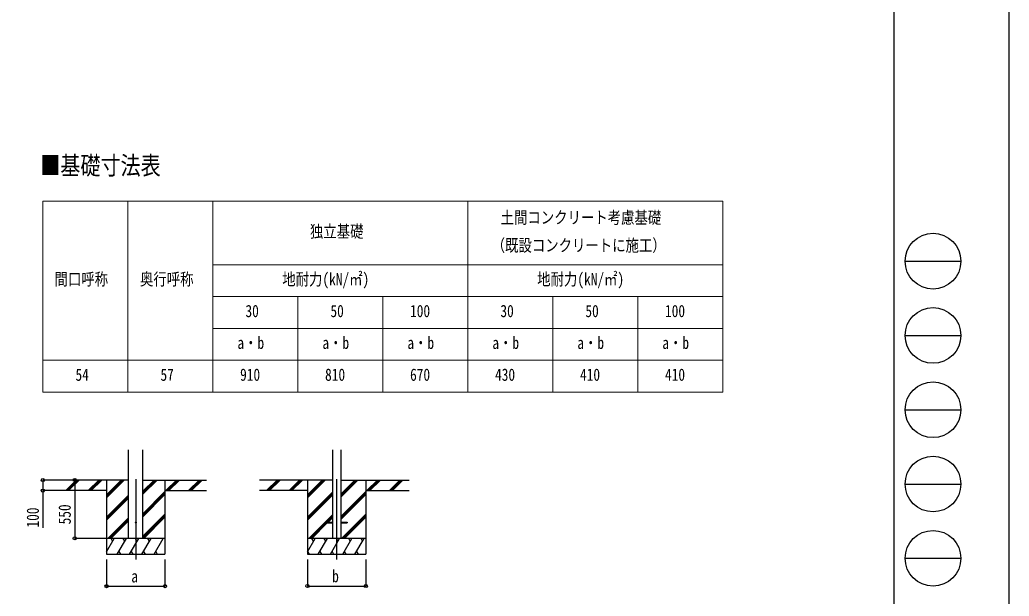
# Model space of a CAD drawing. Units: millimetres, scale not verified. Extents: x -14718 to 14718, y -10395 to 10395.
# Drawn here: x 5403 to 14718, y -5432 to 0 of the extents above; entities that cross this region are included whole.
import ezdxf
from ezdxf.enums import TextEntityAlignment as Align

# ---------------------------------------------------------------- set-up
doc = ezdxf.new("R2010")
doc.units = ezdxf.units.MM
doc.header["$LTSCALE"] = 40
doc.layers.add('0-1_TABLE1', color=7, linetype='Continuous', lineweight=18)
for name, color, linetype in [('0-2_USER1', 3, 'Continuous'), ('0-4_YKK_12', 2, 'Continuous'), ('0-5_YKK_13', 4, 'Continuous'), ('0-6_YKK_A1', 4, 'Continuous'), ('0-7_YKK_D', 6, 'Continuous'), ('0-8_YKK_ZWAK', 7, 'Continuous')]:
    doc.layers.add(name, color=color, linetype=linetype)
doc.styles.add('ＭＳ ゴシック', font='')
doc.styles.get('ＭＳ ゴシック').set_extended_font_data('MS Gothic')

msp = doc.modelspace()

# ---------------------------------------------------------------- linework, layer by layer
at = {"layer": '0-1_TABLE1'}
for p, q in [((5620.07, -1708.14), (12020.07, -1708.14)), ((5620.07, -1708.14), (5620.07, -3508.14)), ((6420.07, -1708.14), (6420.07, -3508.14)), ((7220.07, -2308.14), (12020.07, -2308.14)), ((7220.07, -2608.14), (12020.07, -2608.14)), ((8020.07, -2608.14), (8020.07, -3508.14)), ((8820.07, -2608.14), (8820.07, -3508.14)), ((10420.07, -2608.14), (10420.07, -3508.14)), ((11220.07, -2608.14), (11220.07, -3508.14)), ((7220.07, -2908.14), (12020.07, -2908.14))]:
    msp.add_line(p, q, dxfattribs=at)
for points in [[(7220.07, -1708.14), (7220.07, -2308.14), (7220.07, -3208.14), (7220.07, -3508.14)], [(9620.07, -1708.14), (9620.07, -2608.14), (9620.07, -3208.14), (9620.07, -3508.14)], [(12020.07, -1708.14), (12020.07, -2608.14), (12020.07, -2908.14), (12020.07, -3508.14)], [(5620.07, -3208.14), (6420.07, -3208.14), (12020.07, -3208.14)], [(5620.07, -3508.14), (6420.07, -3508.14), (12020.07, -3508.14)]]:
    msp.add_lwpolyline(points, dxfattribs=at)
at = {"layer": '0-4_YKK_12'}
for p, q in [((6495.07, -4328.29), (6495.07, -5087.5)), ((8386.07, -4328.29), (8386.07, -5087.5))]:
    msp.add_line(p, q, dxfattribs=at)
at = {"layer": '0-5_YKK_13'}
for p, q in [((8286.07, -4733), (8286.07, -4742)), ((8286.07, -4733), (8346.57, -4733)), ((8286.07, -4733), (8286.07, -4742)), ((8286.07, -4733), (8346.57, -4733)), ((8286.07, -4742), (8346.57, -4742)), ((8286.07, -4742), (8346.57, -4742)), ((8425.57, -4733), (8486.07, -4733)), ((8425.57, -4733), (8486.07, -4733)), ((8425.57, -4742), (8486.07, -4742)), ((8425.57, -4742), (8486.07, -4742)), ((8486.07, -4733), (8486.07, -4742)), ((8486.07, -4733), (8486.07, -4742))]:
    msp.add_line(p, q, dxfattribs=at)
msp.add_circle((6495.07, -4737.5), 5, dxfattribs=at)
msp.add_circle((6495.07, -4737.5), 5, dxfattribs=at)
at = {"layer": '0-6_YKK_A1'}
for p, q in [((6428.07, -4887.5), (6428.07, -4052.15)), ((6562.07, -4887.5), (6562.07, -4052.15)), ((8346.57, -4052.15), (8346.57, -4887.5)), ((8425.57, -4052.15), (8425.57, -4887.5)), ((6428.07, -4337.5), (5769.12, -4337.5)), ((5835.81, -4436.1), (5934.41, -4337.5)), ((5848.55, -4437.5), (5948.55, -4337.5)), ((5862.69, -4437.5), (5962.69, -4337.5)), ((6047.94, -4436.1), (6146.54, -4337.5)), ((6060.68, -4437.5), (6160.68, -4337.5)), ((6074.82, -4437.5), (6174.82, -4337.5)), ((6220.07, -4337.5), (6220.07, -5037.5)), ((6220.07, -4504.38), (6386.95, -4337.5)), ((6220.07, -4490.24), (6372.81, -4337.5)), ((6220.07, -4476.1), (6358.67, -4337.5)), ((6562.07, -4470.75), (6695.32, -4337.5)), ((6562.07, -4456.61), (6681.18, -4337.5)), ((6562.07, -4442.46), (6667.04, -4337.5)), ((6562.07, -4337.5), (7160.69, -4337.5)), ((6770.07, -4337.5), (6770.07, -5037.5)), ((6779.17, -4437.5), (6879.17, -4337.5)), ((6793.31, -4437.5), (6893.31, -4337.5)), ((6807.45, -4437.5), (6907.45, -4337.5)), ((6991.3, -4437.5), (7091.3, -4337.5)), ((7005.44, -4437.5), (7105.44, -4337.5)), ((7019.59, -4437.5), (7119.59, -4337.5)), ((8346.57, -4337.5), (7660.12, -4337.5)), ((7726.81, -4436.1), (7825.41, -4337.5)), ((7739.55, -4437.5), (7839.55, -4337.5)), ((7753.69, -4437.5), (7853.69, -4337.5)), ((7938.94, -4436.1), (8037.54, -4337.5)), ((7951.68, -4437.5), (8051.68, -4337.5)), ((7965.82, -4437.5), (8065.82, -4337.5)), ((8111.07, -4337.5), (8111.07, -5037.5)), ((8111.07, -4504.38), (8277.95, -4337.5)), ((8111.07, -4490.24), (8263.81, -4337.5)), ((8111.07, -4476.1), (8249.67, -4337.5)), ((8425.57, -4498.25), (8586.32, -4337.5)), ((8425.57, -4484.11), (8572.18, -4337.5)), ((8425.57, -4469.96), (8558.04, -4337.5)), ((8425.57, -4337.5), (9069.28, -4337.5)), ((8661.07, -4337.5), (8661.07, -5037.5)), ((8670.17, -4437.5), (8770.17, -4337.5)), ((8684.31, -4437.5), (8784.31, -4337.5)), ((8698.45, -4437.5), (8798.45, -4337.5)), ((8882.3, -4437.5), (8982.3, -4337.5)), ((8896.44, -4437.5), (8996.45, -4337.5)), ((8910.59, -4437.5), (9010.59, -4337.5)), ((6220.07, -4437.5), (5769.12, -4437.5)), ((6562.07, -4654.59), (6770.07, -4446.6)), ((6562.07, -4668.74), (6770.07, -4460.74)), ((6770.07, -4437.5), (7160.69, -4437.5)), ((8111.07, -4437.5), (7660.12, -4437.5)), ((8111.07, -4688.23), (8346.57, -4452.73)), ((8111.07, -4702.37), (8346.57, -4466.87)), ((8425.57, -4682.09), (8661.07, -4446.6)), ((8425.57, -4696.24), (8661.07, -4460.74)), ((8661.07, -4437.5), (9069.28, -4437.5)), ((6220.07, -4688.23), (6428.07, -4480.23)), ((6220.07, -4702.37), (6428.07, -4494.37)), ((6220.07, -4716.51), (6428.07, -4508.51)), ((6562.07, -4682.88), (6770.07, -4474.88)), ((8111.07, -4716.51), (8346.57, -4481.01)), ((8425.57, -4710.38), (8661.07, -4474.88)), ((6232.93, -4887.5), (6428.07, -4692.36)), ((6247.07, -4887.5), (6428.07, -4706.5)), ((6261.22, -4887.5), (6428.07, -4720.64)), ((6562.07, -4866.72), (6770.07, -4658.73)), ((6562.07, -4880.87), (6770.07, -4672.87)), ((6569.58, -4887.5), (6770.07, -4687.01)), ((8123.93, -4887.5), (8346.57, -4664.86)), ((8138.07, -4887.5), (8286.07, -4739.5)), ((8152.22, -4887.5), (8297.72, -4742)), ((8292.57, -4733), (8346.57, -4679)), ((8306.72, -4733), (8346.57, -4693.14)), ((8432.3, -4887.5), (8661.07, -4658.73)), ((8446.44, -4887.5), (8661.07, -4672.87)), ((8460.58, -4887.5), (8661.07, -4687.01)), ((6770.07, -4887.5), (6220.07, -4887.5)), ((6220.07, -5012.95), (6292.5, -4887.5)), ((6277.5, -4913.48), (6262.5, -4887.5)), ((6321.37, -5037.5), (6407.97, -4887.5)), ((6392.97, -4913.48), (6377.97, -4887.5)), ((6436.84, -5037.5), (6523.44, -4887.5)), ((6508.44, -4913.48), (6493.44, -4887.5)), ((6552.31, -5037.5), (6638.91, -4887.5)), ((6623.91, -4913.48), (6608.91, -4887.5)), ((6667.78, -5037.5), (6754.38, -4887.5)), ((6724.38, -4887.5), (6724.38, -4887.5)), ((8661.07, -4887.5), (8111.07, -4887.5)), ((8111.07, -5012.95), (8183.5, -4887.5)), ((8168.5, -4913.48), (8153.5, -4887.5)), ((8212.37, -5037.5), (8298.97, -4887.5)), ((8283.97, -4913.48), (8268.97, -4887.5)), ((8327.84, -5037.5), (8414.44, -4887.5)), ((8399.44, -4913.48), (8384.44, -4887.5)), ((8443.31, -5037.5), (8529.91, -4887.5)), ((8514.91, -4913.48), (8499.91, -4887.5)), ((8558.78, -5037.5), (8645.38, -4887.5)), ((8630.38, -4913.48), (8615.38, -4887.5)), ((6336.37, -5011.52), (6351.37, -5037.5)), ((6451.84, -5011.52), (6466.84, -5037.5)), ((6567.31, -5011.52), (6582.31, -5037.5)), ((6682.78, -5011.52), (6697.78, -5037.5)), ((8111.9, -5011.52), (8126.9, -5037.5)), ((8227.37, -5011.52), (8242.37, -5037.5)), ((8342.84, -5011.52), (8357.84, -5037.5)), ((8458.31, -5011.52), (8473.31, -5037.5)), ((8573.78, -5011.52), (8588.78, -5037.5)), ((6220.07, -5037.5), (6770.07, -5037.5)), ((8111.07, -5037.5), (8661.07, -5037.5))]:
    msp.add_line(p, q, dxfattribs=at)
at = {"layer": '0-7_YKK_D'}
for p, q in [((5834.74, -4337.5), (5619.07, -4337.5)), ((5994.01, -4337.5), (5919.07, -4337.5)), ((5920.07, -4337.5), (5920.07, -4887.5)), ((5834.74, -4437.5), (5619.07, -4437.5)), ((6219.07, -4887.5), (5919.07, -4887.5)), ((6220.07, -5087.5), (6220.07, -5338.5)), ((6770.07, -5087.5), (6770.07, -5338.5)), ((8111.07, -5087.5), (8111.07, -5337.5)), ((8661.07, -5087.5), (8661.07, -5337.5)), ((6220.07, -5337.5), (6770.07, -5337.5)), ((8111.07, -5336.5), (8661.07, -5336.5))]:
    msp.add_line(p, q, dxfattribs=at)
msp.add_lwpolyline([(5620.07, -4337.5), (5620.07, -4437.5), (5620.07, -4787.27)], dxfattribs=at)
for centre in [(5620.07, -4337.5), (5920.07, -4337.5), (5620.07, -4437.5), (5920.07, -4887.5), (6220.07, -5337.5), (6770.07, -5337.5), (8111.07, -5336.5), (8661.07, -5336.5)]:
    msp.add_circle(centre, 14.88, dxfattribs=at)
at = {"layer": '0-8_YKK_ZWAK'}
for p, q in [((13632.57, 9712.5), (13632.57, -8837.5)), ((13737.57, -2275), (14262.57, -2275)), ((13737.57, -2975), (14262.57, -2975)), ((13737.57, -3675), (14262.57, -3675)), ((13737.57, -4375), (14262.57, -4375)), ((13737.57, -5075), (14262.57, -5075))]:
    msp.add_line(p, q, dxfattribs=at)
msp.add_lwpolyline([(-14717.5, -10395), (14717.5, -10395), (14717.5, 10395), (-14717.5, 10395)], close=True, dxfattribs=at)
for centre in [(14000.07, -2275), (14000.07, -2975), (14000.07, -3675), (14000.07, -4375), (14000.07, -5075)]:
    msp.add_circle(centre, 262.5, dxfattribs=at)

# ---------------------------------------------------------------- texts
at = {"layer": '0-1_TABLE1', "style": 'ＭＳ ゴシック', "width": 0.8}
for s, p in [('土間コンクリート考慮基礎', (9929.67, -1955.64)), ('独立基礎', (8134.47, -2086.89)), ('（既設コンクリートに施工）', (9845.67, -2218.14)), ('間口呼称', (5730.27, -2536.89)), ('奥行呼称', (6534.47, -2536.89)), ('地耐力(kN/㎡)', (7874.07, -2536.89)), ('地耐力(kN/㎡)', (10274.07, -2536.89)), ('30', (7527.67, -2836.89)), ('50', (8327.67, -2836.89)), ('100', (9077.27, -2836.89)), ('30', (9927.67, -2836.89)), ('50', (10727.67, -2836.89)), ('100', (11477.27, -2836.89)), ('a・b', (7452.07, -3136.89)), ('a・b', (8252.07, -3136.89)), ('a・b', (9052.07, -3136.89)), ('a・b', (9852.07, -3136.89)), ('a・b', (10652.07, -3136.89)), ('a・b', (11452.07, -3136.89)), ('54', (5927.67, -3436.89)), ('57', (6727.67, -3436.89)), ('910', (7477.27, -3436.89)), ('810', (8277.27, -3436.89)), ('670', (9077.27, -3436.89)), ('430', (9877.27, -3436.89)), ('410', (10677.27, -3436.89)), ('410', (11477.27, -3436.89))]:
    msp.add_text(s, height=115.5, dxfattribs=at).set_placement(p, align=Align.BOTTOM_LEFT)
at = {"layer": '0-2_USER1', "style": 'ＭＳ ゴシック', "width": 0.8}
msp.add_text('■基礎寸法表', height=173.2, dxfattribs=at).set_placement((5595.87, -1511.46), align=Align.BOTTOM_LEFT)
at = {"layer": '0-7_YKK_D', "style": 'ＭＳ ゴシック', "width": 0.8}
for s, p in [('100', (5617.74, -4784.93)), ('550', (5917.74, -4755.3))]:
    msp.add_text(s, height=115.5, rotation=90, dxfattribs=at).set_placement(p, align=Align.BOTTOM_LEFT)
for s, p in [('a', (6453.07, -5336.7)), ('b', (8344.07, -5335.7))]:
    msp.add_text(s, height=115.5, dxfattribs=at).set_placement(p, align=Align.BOTTOM_LEFT)

doc.saveas('drawing.dxf')
